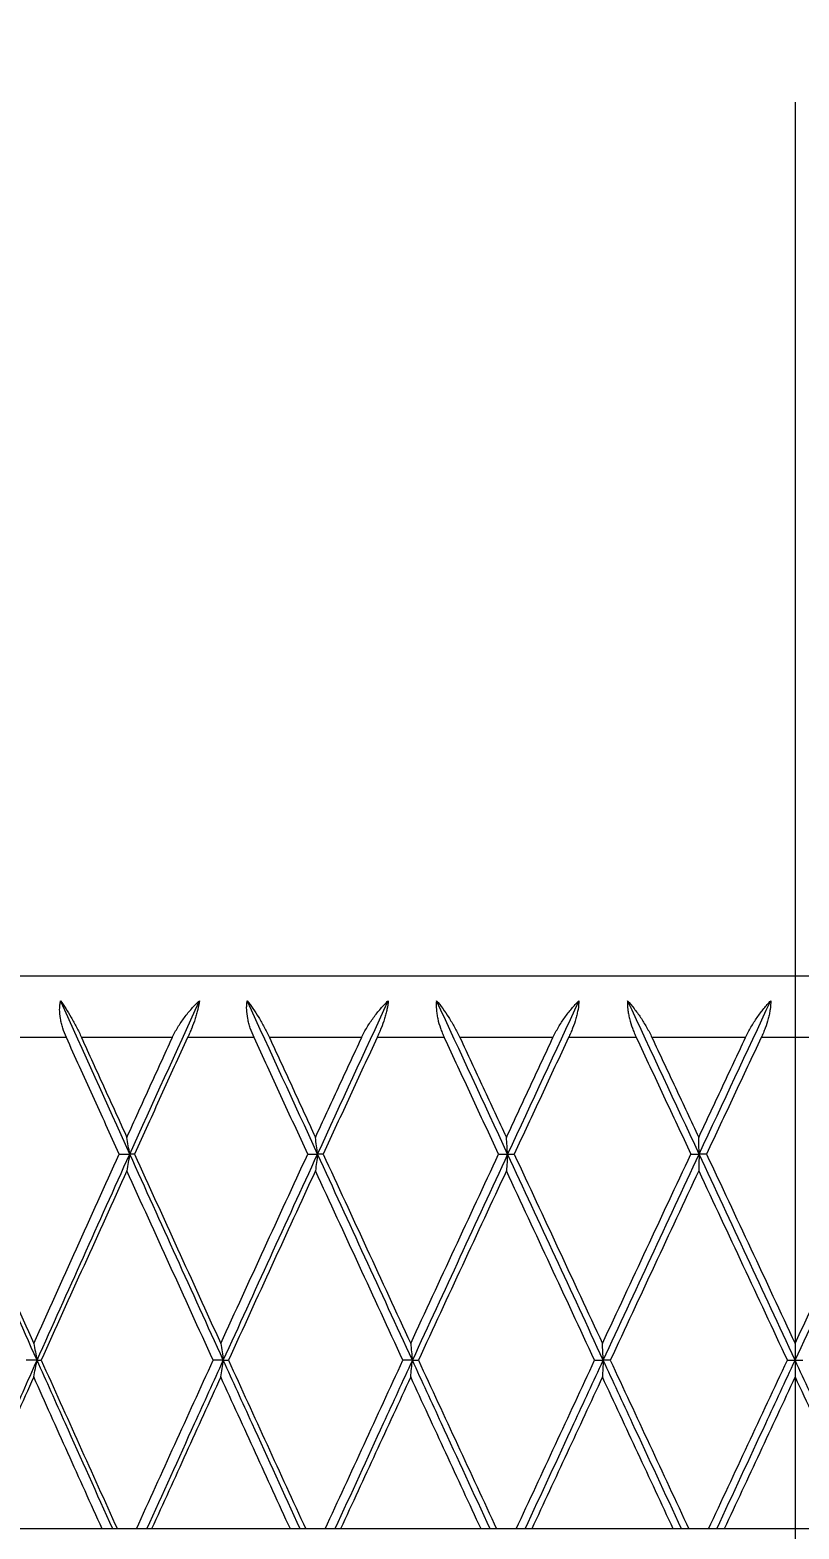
# Model space of a CAD drawing. Extents: x 1661 to 2451, y 0 to 579.
# Drawn here: x 2160.92 to 2167.18, y 273.28 to 285.48 of the extents above; entities that cross this region are included whole.
import ezdxf

# ---------------------------------------------------------------- set-up
doc = ezdxf.new("R2010")
doc.units = 0
doc.header["$LTSCALE"] = 10
doc.header["$MEASUREMENT"] = 0
doc.header["$PDMODE"] = 3
doc.header["$PDSIZE"] = -10
doc.linetypes.add('CENTER', pattern=[2, 1.25, -0.25, 0.25, -0.25])
doc.layers.get('0').update_dxf_attribs({"linetype": 'CONTINUOUS'})
doc.layers.get('DEFPOINTS').update_dxf_attribs({"linetype": 'CONTINUOUS'})
doc.layers.add('1', color=7, linetype='CONTINUOUS')
doc.layers.add('BODY', color=7, linetype='CONTINUOUS')
doc.styles.add('Daelim Dimension', font='')
doc.styles.get('Daelim Dimension').set_extended_font_data('나눔고딕')
doc.dimstyles.new('DEFAULT', dxfattribs={"dimscale": 2, "dimtxt": 2, "dimasz": 2, "dimexe": 0, "dimexo": 2, "dimgap": 1, "dimtad": 1, "dimdec": 0, "dimzin": 9, "dimdsep": 46, "dimtxsty": 'Daelim Dimension', "dimcen": 0.5, "dimclrd": 5, "dimclre": 5, "dimclrt": 256, "dimadec": 1, "dimazin": 0, "dimtfac": 1, "dimtdec": 0, "dimtix": 1, "dimtmove": 0, "dimatfit": 3, "dimfxl": 1, "dimtolj": 1, "dimtzin": 1, "dimlwd": 9, "dimlwe": 9, "dimarcsym": 0})

# ---------------------------------------------------------------- blocks, each defined once
blk = doc.blocks.new('*D10')
at = {"color": 5, "linetype": 'ByBlock', "lineweight": 9, "ltscale": 0.5, "transparency": 16777216}
for p, q in [((2201.175, 273.281), (2210.23, 273.281)), ((2210.23, 229.281), (2210.23, 269.281)), ((2201.175, 225.281), (2210.23, 225.281))]:
    blk.add_line(p, q, dxfattribs=at)
at = {"color": 5, "lineweight": 9, "ltscale": 0.5, "transparency": 16777216}
for p, q in [((1872.627, 259.845), (1872.627, 257.735)), ((1907.627, 259.845), (1907.627, 257.735)), ((1872.627, 257.735), (1760.008, 257.735)), ((1903.627, 257.735), (1876.627, 257.735))]:
    blk.add_line(p, q, dxfattribs=at)
at = {"color": 5, "ltscale": 0.5, "transparency": 16777216}
for points in [[(2209.563, 269.281), (2210.897, 269.281), (2210.23, 273.281)], [(1876.627, 258.401), (1876.627, 257.068), (1872.627, 257.735)], [(1903.627, 258.401), (1903.627, 257.068), (1907.627, 257.735)], [(2209.563, 229.281), (2210.897, 229.281), (2210.23, 225.281)]]:
    blk.add_solid(points, dxfattribs=at)
at = {"layer": 'DEFPOINTS', "color": 0, "ltscale": 0.5, "transparency": 16777216}
for p in [(2197.175, 273.281), (2210.23, 273.281), (1907.627, 257.735), (1872.627, 255.845), (1907.627, 255.845), (2197.175, 225.281)]:
    blk.add_point(p, dxfattribs=at)
at = {"color": 7, "ltscale": 0.5, "transparency": 16777216, "insert": (1803.117, 266.359), "char_height": 10, "attachment_point": 5, "style": 'Daelim Dimension'}
blk.add_mtext('\\A1;설치구멍 %%C35', dxfattribs=at)
at = {"ltscale": 0.5, "transparency": 16777216, "insert": (2206.053, 249.281), "char_height": 4, "attachment_point": 5, "rotation": 90, "style": 'Daelim Dimension'}
blk.add_mtext('\\A1;48', dxfattribs=at)
blk = doc.blocks.new('*D11')
at = {"color": 5, "lineweight": 9, "ltscale": 0.5, "transparency": 16777216}
for p, q in [((2146.989, 470.764), (1973.318, 470.764)), ((1975.318, 466.764), (1975.318, 277.281)), ((2140.649, 273.281), (1973.318, 273.281))]:
    blk.add_line(p, q, dxfattribs=at)
at = {"color": 5, "linetype": 'ByBlock', "lineweight": 9, "ltscale": 0.5, "transparency": 16777216}
for p, q in [((2212.678, 377.281), (2263.051, 377.281)), ((2263.051, 373.281), (2263.051, 277.281)), ((2212.678, 273.281), (2263.051, 273.281))]:
    blk.add_line(p, q, dxfattribs=at)
at = {"color": 5, "ltscale": 0.5, "transparency": 16777216}
for points in [[(1974.651, 466.764), (1975.984, 466.764), (1975.318, 470.764)], [(2262.384, 373.281), (2263.717, 373.281), (2263.051, 377.281)], [(1974.651, 277.281), (1975.984, 277.281), (1975.318, 273.281)], [(2262.384, 277.281), (2263.717, 277.281), (2263.051, 273.281)]]:
    blk.add_solid(points, dxfattribs=at)
at = {"layer": 'DEFPOINTS', "color": 0, "ltscale": 0.5, "transparency": 16777216}
for p in [(2150.989, 470.764), (2208.678, 377.281), (1975.318, 273.281), (2144.649, 273.281), (2208.678, 273.281), (2263.051, 273.281)]:
    blk.add_point(p, dxfattribs=at)
at = {"color": 7, "ltscale": 0.5, "transparency": 16777216, "insert": (1967.874, 372.022), "char_height": 10, "attachment_point": 5, "rotation": 90, "style": 'Daelim Dimension'}
blk.add_mtext('\\A1;197', dxfattribs=at)
at = {"ltscale": 0.5, "transparency": 16777216, "insert": (2258.887, 325.281), "char_height": 4, "attachment_point": 5, "rotation": 90, "style": 'Daelim Dimension'}
blk.add_mtext('\\A1;104', dxfattribs=at)
blk = doc.blocks.new('*D12')
at = {"color": 5, "lineweight": 9, "ltscale": 0.5, "transparency": 16777216}
for p, q in [((2027.153, 387.94), (2027.153, 224.677)), ((2167.149, 249.972), (2167.149, 224.677)), ((2031.153, 226.677), (2163.149, 226.677))]:
    blk.add_line(p, q, dxfattribs=at)
at = {"color": 5, "ltscale": 0.5, "transparency": 16777216}
for points in [[(2031.153, 227.344), (2031.153, 226.011), (2027.153, 226.677)], [(2163.149, 227.344), (2163.149, 226.011), (2167.149, 226.677)]]:
    blk.add_solid(points, dxfattribs=at)
at = {"layer": 'DEFPOINTS', "color": 0, "ltscale": 0.5, "transparency": 16777216}
for p in [(2027.153, 391.94), (2167.149, 253.972), (2167.149, 226.677)]:
    blk.add_point(p, dxfattribs=at)
at = {"color": 7, "ltscale": 0.5, "transparency": 16777216, "insert": (2097.151, 234.085), "char_height": 10, "attachment_point": 5, "style": 'Daelim Dimension'}
blk.add_mtext('\\A1;140', dxfattribs=at)

msp = doc.modelspace()

# ---------------------------------------------------------------- linework, layer by layer
at = {"layer": '1', "color": 7, "linetype": 'Continuous', "lineweight": 18}
for p, q in [((2189.149, 277.781), (2145.149, 277.781)), ((2161.505, 273.281), (2160.394, 273.281)), ((2161.784, 273.281), (2161.629, 273.281)), ((2163.038, 273.281), (2161.908, 273.281)), ((2163.321, 273.281), (2163.164, 273.281)), ((2164.591, 273.281), (2163.447, 273.281)), ((2164.877, 273.281), (2164.718, 273.281)), ((2166.157, 273.281), (2165.004, 273.281)), ((2166.444, 273.281), (2166.284, 273.281)), ((2167.727, 273.281), (2166.572, 273.281))]:
    msp.add_line(p, q, dxfattribs=at)
for points, knots in [([(2161.214, 277.281), (2161.202, 277.306), (2161.192, 277.332), (2161.18, 277.37), (2161.177, 277.383), (2161.17, 277.409), (2161.168, 277.422), (2161.161, 277.461), (2161.159, 277.486), (2161.159, 277.522), (2161.16, 277.534), (2161.162, 277.558), (2161.164, 277.569), (2161.166, 277.581)], [0, 0, 0, 0, 0.25, 0.25, 0.375, 0.375, 0.5, 0.5, 0.75, 0.75, 0.875, 0.875, 1, 1, 1, 1]), ([(2161.166, 277.581), (2161.181, 277.56), (2161.195, 277.539), (2161.224, 277.493), (2161.239, 277.469), (2161.26, 277.432), (2161.267, 277.419), (2161.282, 277.392), (2161.289, 277.379), (2161.31, 277.338), (2161.324, 277.31), (2161.337, 277.281)], [0, 0, 0, 0, 0.25, 0.25, 0.5, 0.5, 0.625, 0.625, 0.75, 0.75, 1, 1, 1, 1]), ([(2162.077, 277.281), (2162.09, 277.31), (2162.105, 277.338), (2162.138, 277.392), (2162.156, 277.418), (2162.194, 277.469), (2162.214, 277.493), (2162.255, 277.539), (2162.276, 277.56), (2162.299, 277.581)], [0, 0, 0, 0, 0.25, 0.25, 0.5, 0.5, 0.75, 0.75, 1, 1, 1, 1]), ([(2162.299, 277.581), (2162.295, 277.558), (2162.29, 277.535), (2162.281, 277.498), (2162.278, 277.486), (2162.271, 277.461), (2162.267, 277.448), (2162.254, 277.409), (2162.245, 277.383), (2162.229, 277.345), (2162.224, 277.332), (2162.213, 277.306), (2162.207, 277.293), (2162.201, 277.281)], [0, 0, 0, 0, 0.25, 0.25, 0.375, 0.375, 0.5, 0.5, 0.75, 0.75, 0.875, 0.875, 1, 1, 1, 1]), ([(2162.742, 277.281), (2162.731, 277.306), (2162.72, 277.332), (2162.707, 277.37), (2162.704, 277.383), (2162.697, 277.409), (2162.694, 277.422), (2162.686, 277.461), (2162.683, 277.486), (2162.682, 277.522), (2162.682, 277.534), (2162.683, 277.558), (2162.685, 277.569), (2162.686, 277.581)], [0, 0, 0, 0, 0.25, 0.25, 0.375, 0.375, 0.5, 0.5, 0.75, 0.75, 0.875, 0.875, 1, 1, 1, 1]), ([(2162.686, 277.581), (2162.702, 277.56), (2162.718, 277.539), (2162.749, 277.493), (2162.765, 277.469), (2162.788, 277.432), (2162.795, 277.419), (2162.81, 277.392), (2162.818, 277.379), (2162.84, 277.338), (2162.854, 277.31), (2162.867, 277.281)], [0, 0, 0, 0, 0.25, 0.25, 0.5, 0.5, 0.625, 0.625, 0.75, 0.75, 1, 1, 1, 1]), ([(2163.619, 277.281), (2163.632, 277.31), (2163.647, 277.338), (2163.679, 277.392), (2163.697, 277.418), (2163.734, 277.469), (2163.754, 277.493), (2163.794, 277.539), (2163.814, 277.56), (2163.836, 277.581)], [0, 0, 0, 0, 0.25, 0.25, 0.5, 0.5, 0.75, 0.75, 1, 1, 1, 1]), ([(2163.836, 277.581), (2163.834, 277.558), (2163.83, 277.535), (2163.822, 277.498), (2163.819, 277.486), (2163.812, 277.461), (2163.809, 277.448), (2163.797, 277.409), (2163.788, 277.383), (2163.772, 277.345), (2163.767, 277.332), (2163.756, 277.306), (2163.75, 277.293), (2163.745, 277.281)], [0, 0, 0, 0, 0.25, 0.25, 0.375, 0.375, 0.5, 0.5, 0.75, 0.75, 0.875, 0.875, 1, 1, 1, 1]), ([(2164.228, 277.581), (2164.226, 277.558), (2164.226, 277.535), (2164.228, 277.498), (2164.23, 277.486), (2164.234, 277.461), (2164.236, 277.448), (2164.244, 277.409), (2164.252, 277.383), (2164.265, 277.345), (2164.27, 277.332), (2164.281, 277.306), (2164.286, 277.293), (2164.292, 277.281)], [0, 0, 0, 0, 0.25, 0.25, 0.375, 0.375, 0.5, 0.5, 0.75, 0.75, 0.875, 0.875, 1, 1, 1, 1]), ([(2164.228, 277.581), (2164.246, 277.56), (2164.263, 277.539), (2164.296, 277.493), (2164.312, 277.469), (2164.336, 277.432), (2164.344, 277.419), (2164.36, 277.392), (2164.368, 277.379), (2164.391, 277.338), (2164.405, 277.31), (2164.419, 277.281)], [0, 0, 0, 0, 0.25, 0.25, 0.5, 0.5, 0.625, 0.625, 0.75, 0.75, 1, 1, 1, 1]), ([(2165.177, 277.281), (2165.191, 277.31), (2165.206, 277.338), (2165.238, 277.392), (2165.255, 277.418), (2165.291, 277.469), (2165.31, 277.493), (2165.349, 277.539), (2165.369, 277.56), (2165.389, 277.581)], [0, 0, 0, 0, 0.25, 0.25, 0.5, 0.5, 0.75, 0.75, 1, 1, 1, 1]), ([(2165.389, 277.581), (2165.388, 277.558), (2165.385, 277.535), (2165.379, 277.498), (2165.376, 277.486), (2165.37, 277.461), (2165.367, 277.448), (2165.356, 277.409), (2165.347, 277.383), (2165.332, 277.345), (2165.327, 277.332), (2165.316, 277.306), (2165.31, 277.293), (2165.304, 277.281)], [0, 0, 0, 0, 0.25, 0.25, 0.375, 0.375, 0.5, 0.5, 0.75, 0.75, 0.875, 0.875, 1, 1, 1, 1]), ([(2165.785, 277.581), (2165.784, 277.558), (2165.784, 277.535), (2165.788, 277.498), (2165.79, 277.486), (2165.795, 277.461), (2165.797, 277.448), (2165.807, 277.409), (2165.815, 277.383), (2165.829, 277.345), (2165.834, 277.332), (2165.844, 277.306), (2165.85, 277.293), (2165.856, 277.281)], [0, 0, 0, 0, 0.25, 0.25, 0.375, 0.375, 0.5, 0.5, 0.75, 0.75, 0.875, 0.875, 1, 1, 1, 1]), ([(2165.785, 277.581), (2165.803, 277.56), (2165.821, 277.539), (2165.856, 277.493), (2165.874, 277.469), (2165.899, 277.432), (2165.907, 277.419), (2165.923, 277.392), (2165.932, 277.379), (2165.955, 277.338), (2165.97, 277.31), (2165.983, 277.281)], [0, 0, 0, 0, 0.25, 0.25, 0.5, 0.5, 0.625, 0.625, 0.75, 0.75, 1, 1, 1, 1]), ([(2166.746, 277.281), (2166.759, 277.31), (2166.774, 277.338), (2166.806, 277.392), (2166.822, 277.418), (2166.857, 277.469), (2166.876, 277.493), (2166.913, 277.539), (2166.932, 277.56), (2166.951, 277.581)], [0, 0, 0, 0, 0.25, 0.25, 0.5, 0.5, 0.75, 0.75, 1, 1, 1, 1]), ([(2166.951, 277.581), (2166.951, 277.558), (2166.949, 277.535), (2166.944, 277.498), (2166.942, 277.486), (2166.937, 277.461), (2166.934, 277.448), (2166.923, 277.409), (2166.915, 277.383), (2166.901, 277.345), (2166.896, 277.332), (2166.885, 277.306), (2166.879, 277.293), (2166.873, 277.281)], [0, 0, 0, 0, 0.25, 0.25, 0.375, 0.375, 0.5, 0.5, 0.75, 0.75, 0.875, 0.875, 1, 1, 1, 1]), ([(2160.364, 273.281), (2160.491, 273.567), (2160.694, 274.025), (2160.899, 274.483), (2160.975, 274.654)], [0, 0, 0, 0, 0.625671, 1, 1, 1, 1]), ([(2161.592, 273.281), (2161.463, 273.567), (2161.257, 274.025), (2161.052, 274.483), (2160.975, 274.654)], [0, 0, 0, 0, 0.625671, 1, 1, 1, 1]), ([(2161.869, 273.281), (2161.999, 273.567), (2162.206, 274.025), (2162.414, 274.483), (2162.492, 274.654)], [0, 0, 0, 0, 0.625671, 1, 1, 1, 1]), ([(2163.119, 273.281), (2162.988, 273.567), (2162.779, 274.025), (2162.57, 274.483), (2162.492, 274.654)], [0, 0, 0, 0, 0.625671, 1, 1, 1, 1]), ([(2164.032, 274.654), (2163.953, 274.483), (2163.742, 274.025), (2163.532, 273.567), (2163.401, 273.281)], [0, 0, 0, 0, 0.374329, 1, 1, 1, 1]), ([(2164.666, 273.281), (2164.533, 273.567), (2164.322, 274.025), (2164.111, 274.483), (2164.032, 274.654)], [0, 0, 0, 0, 0.625671, 1, 1, 1, 1]), ([(2164.95, 273.281), (2165.083, 273.567), (2165.295, 274.025), (2165.507, 274.483), (2165.587, 274.654)], [0, 0, 0, 0, 0.625671, 1, 1, 1, 1]), ([(2166.225, 273.281), (2166.092, 273.567), (2165.879, 274.025), (2165.666, 274.483), (2165.587, 274.654)], [0, 0, 0, 0, 0.625671, 1, 1, 1, 1]), ([(2166.511, 273.281), (2166.644, 273.567), (2166.857, 274.025), (2167.07, 274.483), (2167.149, 274.654)], [0, 0, 0, 0, 0.625671, 1, 1, 1, 1]), ([(2167.788, 273.281), (2167.655, 273.567), (2167.442, 274.025), (2167.229, 274.483), (2167.149, 274.654)], [0, 0, 0, 0, 0.625671, 1, 1, 1, 1])]:
    msp.add_open_spline(points, degree=3, knots=knots, dxfattribs=at)
for points in [[(2161.73, 276.332), (2161.542, 276.749), (2161.354, 277.165), (2161.166, 277.581)], [(2161.73, 276.332), (2161.919, 276.749), (2162.109, 277.165), (2162.299, 277.581)], [(2163.26, 276.332), (2163.068, 276.749), (2162.877, 277.165), (2162.686, 277.581)], [(2163.26, 276.332), (2163.451, 276.749), (2163.643, 277.165), (2163.836, 277.581)], [(2164.808, 276.332), (2164.615, 276.749), (2164.421, 277.165), (2164.228, 277.581)], [(2165.389, 277.581), (2165.195, 277.165), (2165.002, 276.749), (2164.808, 276.332)], [(2166.368, 276.332), (2166.173, 276.749), (2165.979, 277.165), (2165.785, 277.581)], [(2166.368, 276.332), (2166.562, 276.749), (2166.757, 277.165), (2166.951, 277.581)], [(2161.644, 276.332), (2161.572, 276.49), (2161.429, 276.807), (2161.285, 277.123), (2161.214, 277.281)], [(2161.337, 277.281), (2161.398, 277.145), (2161.521, 276.875), (2161.645, 276.604), (2161.706, 276.468)], [(2161.706, 276.468), (2161.768, 276.604), (2161.891, 276.875), (2162.015, 277.145), (2162.077, 277.281)], [(2162.201, 277.281), (2162.129, 277.123), (2161.984, 276.807), (2161.84, 276.49), (2161.768, 276.332)], [(2163.18, 276.332), (2163.107, 276.49), (2162.961, 276.807), (2162.815, 277.123), (2162.742, 277.281)], [(2162.867, 277.281), (2162.93, 277.145), (2163.055, 276.875), (2163.18, 276.604), (2163.242, 276.468)], [(2163.242, 276.468), (2163.305, 276.604), (2163.43, 276.875), (2163.556, 277.145), (2163.619, 277.281)], [(2163.745, 277.281), (2163.671, 277.123), (2163.525, 276.807), (2163.378, 276.49), (2163.305, 276.332)], [(2164.734, 276.332), (2164.66, 276.49), (2164.513, 276.807), (2164.366, 277.123), (2164.292, 277.281)], [(2164.419, 277.281), (2164.482, 277.145), (2164.608, 276.875), (2164.734, 276.604), (2164.798, 276.468)], [(2164.798, 276.468), (2164.861, 276.604), (2164.987, 276.875), (2165.114, 277.145), (2165.177, 277.281)], [(2165.304, 277.281), (2165.23, 277.123), (2165.083, 276.807), (2164.935, 276.49), (2164.861, 276.332)], [(2165.856, 277.281), (2165.93, 277.123), (2166.078, 276.807), (2166.226, 276.49), (2166.301, 276.332)], [(2165.983, 277.281), (2166.047, 277.145), (2166.174, 276.875), (2166.301, 276.604), (2166.364, 276.468)], [(2166.364, 276.468), (2166.428, 276.604), (2166.555, 276.875), (2166.682, 277.145), (2166.746, 277.281)], [(2166.873, 277.281), (2166.799, 277.123), (2166.65, 276.807), (2166.502, 276.49), (2166.428, 276.332)], [(2161.73, 276.332), (2161.726, 276.355), (2161.718, 276.4), (2161.71, 276.445), (2161.706, 276.468)], [(2163.26, 276.332), (2163.257, 276.355), (2163.251, 276.4), (2163.245, 276.445), (2163.242, 276.468)], [(2164.808, 276.332), (2164.806, 276.355), (2164.803, 276.4), (2164.799, 276.445), (2164.798, 276.468)], [(2166.368, 276.332), (2166.367, 276.355), (2166.366, 276.4), (2166.365, 276.445), (2166.364, 276.468)], [(2160.975, 274.654), (2160.725, 275.214), (2160.475, 275.774), (2160.228, 276.332)], [(2160.257, 276.332), (2160.372, 276.076), (2160.601, 275.562), (2160.832, 275.048), (2160.948, 274.791)], [(2160.948, 274.791), (2161.063, 275.048), (2161.295, 275.562), (2161.528, 276.076), (2161.644, 276.332)], [(2160.975, 274.654), (2161.226, 275.214), (2161.478, 275.774), (2161.73, 276.332)], [(2161.644, 276.332), (2161.659, 276.332), (2161.687, 276.332), (2161.716, 276.332), (2161.73, 276.332)], [(2161.73, 276.332), (2161.726, 276.31), (2161.718, 276.264), (2161.71, 276.219), (2161.706, 276.196)], [(2161.768, 276.332), (2161.762, 276.332), (2161.749, 276.332), (2161.737, 276.332), (2161.73, 276.332)], [(2162.492, 274.654), (2162.237, 275.214), (2161.983, 275.774), (2161.73, 276.332)], [(2161.768, 276.332), (2161.885, 276.076), (2162.119, 275.562), (2162.354, 275.048), (2162.471, 274.791)], [(2162.471, 274.791), (2162.589, 275.048), (2162.825, 275.562), (2163.061, 276.076), (2163.18, 276.332)], [(2162.492, 274.654), (2162.747, 275.214), (2163.003, 275.774), (2163.26, 276.332)], [(2163.18, 276.332), (2163.193, 276.332), (2163.22, 276.332), (2163.246, 276.332), (2163.26, 276.332)], [(2163.26, 276.332), (2163.257, 276.31), (2163.251, 276.264), (2163.245, 276.219), (2163.242, 276.196)], [(2163.305, 276.332), (2163.298, 276.332), (2163.282, 276.332), (2163.267, 276.332), (2163.26, 276.332)], [(2164.032, 274.654), (2163.774, 275.214), (2163.516, 275.774), (2163.26, 276.332)], [(2163.305, 276.332), (2163.424, 276.076), (2163.661, 275.562), (2163.899, 275.048), (2164.018, 274.791)], [(2164.018, 274.791), (2164.137, 275.048), (2164.376, 275.562), (2164.615, 276.076), (2164.734, 276.332)], [(2164.808, 276.332), (2164.549, 275.774), (2164.29, 275.214), (2164.032, 274.654)], [(2164.734, 276.332), (2164.747, 276.332), (2164.771, 276.332), (2164.796, 276.332), (2164.808, 276.332)], [(2164.808, 276.332), (2164.806, 276.31), (2164.803, 276.264), (2164.799, 276.219), (2164.798, 276.196)], [(2165.587, 274.654), (2165.327, 275.214), (2165.067, 275.774), (2164.808, 276.332)], [(2164.808, 276.332), (2164.817, 276.332), (2164.835, 276.332), (2164.852, 276.332), (2164.861, 276.332)], [(2164.861, 276.332), (2164.981, 276.076), (2165.22, 275.562), (2165.46, 275.048), (2165.58, 274.791)], [(2165.58, 274.791), (2165.7, 275.048), (2165.94, 275.562), (2166.18, 276.076), (2166.301, 276.332)], [(2165.587, 274.654), (2165.847, 275.214), (2166.107, 275.774), (2166.368, 276.332)], [(2166.301, 276.332), (2166.312, 276.332), (2166.334, 276.332), (2166.357, 276.332), (2166.368, 276.332)], [(2166.368, 276.332), (2166.367, 276.31), (2166.366, 276.264), (2166.365, 276.219), (2166.364, 276.196)], [(2167.149, 274.654), (2166.889, 275.214), (2166.628, 275.774), (2166.368, 276.332)], [(2166.428, 276.332), (2166.418, 276.332), (2166.398, 276.332), (2166.378, 276.332), (2166.368, 276.332)], [(2166.428, 276.332), (2166.548, 276.076), (2166.789, 275.562), (2167.029, 275.048), (2167.149, 274.791)], [(2167.149, 274.654), (2167.41, 275.214), (2167.671, 275.774), (2167.931, 276.332)], [(2167.149, 274.791), (2167.27, 275.048), (2167.51, 275.562), (2167.751, 276.076), (2167.871, 276.332)], [(2161.706, 276.196), (2161.59, 275.94), (2161.357, 275.426), (2161.125, 274.912), (2161.009, 274.654)], [(2162.409, 274.654), (2162.292, 274.912), (2162.057, 275.426), (2161.823, 275.94), (2161.706, 276.196)], [(2163.242, 276.196), (2163.124, 275.94), (2162.887, 275.426), (2162.652, 274.912), (2162.534, 274.654)], [(2163.955, 274.654), (2163.836, 274.912), (2163.598, 275.426), (2163.361, 275.94), (2163.242, 276.196)], [(2164.798, 276.196), (2164.678, 275.94), (2164.439, 275.426), (2164.2, 274.912), (2164.081, 274.654)], [(2165.516, 274.654), (2165.396, 274.912), (2165.157, 275.426), (2164.917, 275.94), (2164.798, 276.196)], [(2166.364, 276.196), (2166.244, 275.94), (2166.004, 275.426), (2165.764, 274.912), (2165.644, 274.654)], [(2166.364, 276.196), (2166.484, 275.94), (2166.725, 275.426), (2166.965, 274.912), (2167.086, 274.654)], [(2160.948, 274.791), (2160.952, 274.768), (2160.961, 274.723), (2160.971, 274.677), (2160.975, 274.654)], [(2162.471, 274.791), (2162.475, 274.768), (2162.482, 274.723), (2162.489, 274.677), (2162.492, 274.654)], [(2164.018, 274.791), (2164.02, 274.768), (2164.025, 274.723), (2164.03, 274.677), (2164.032, 274.654)], [(2165.587, 274.654), (2165.586, 274.677), (2165.583, 274.723), (2165.581, 274.768), (2165.58, 274.791)], [(2167.149, 274.791), (2167.149, 274.768), (2167.149, 274.723), (2167.149, 274.677), (2167.149, 274.654)], [(2160.975, 274.654), (2160.96, 274.654), (2160.931, 274.654), (2160.901, 274.654), (2160.886, 274.654)], [(2160.948, 274.518), (2160.952, 274.541), (2160.961, 274.586), (2160.971, 274.632), (2160.975, 274.654)], [(2160.975, 274.654), (2160.981, 274.654), (2160.992, 274.654), (2161.003, 274.654), (2161.009, 274.654)], [(2161.009, 274.654), (2161.112, 274.426), (2161.318, 273.968), (2161.525, 273.51), (2161.629, 273.281)], [(2161.784, 273.281), (2161.888, 273.51), (2162.096, 273.968), (2162.305, 274.426), (2162.409, 274.654)], [(2162.492, 274.654), (2162.478, 274.654), (2162.451, 274.654), (2162.423, 274.654), (2162.409, 274.654)], [(2162.471, 274.518), (2162.475, 274.541), (2162.482, 274.586), (2162.489, 274.632), (2162.492, 274.654)], [(2162.492, 274.654), (2162.499, 274.654), (2162.513, 274.654), (2162.527, 274.654), (2162.534, 274.654)], [(2162.534, 274.654), (2162.638, 274.426), (2162.848, 273.968), (2163.058, 273.51), (2163.164, 273.281)], [(2163.321, 273.281), (2163.427, 273.51), (2163.638, 273.968), (2163.849, 274.426), (2163.955, 274.654)], [(2164.032, 274.654), (2164.019, 274.654), (2163.994, 274.654), (2163.968, 274.654), (2163.955, 274.654)], [(2164.018, 274.518), (2164.02, 274.541), (2164.025, 274.586), (2164.03, 274.632), (2164.032, 274.654)], [(2164.032, 274.654), (2164.04, 274.654), (2164.057, 274.654), (2164.073, 274.654), (2164.081, 274.654)], [(2164.081, 274.654), (2164.187, 274.426), (2164.399, 273.968), (2164.612, 273.51), (2164.718, 273.281)], [(2164.877, 273.281), (2164.984, 273.51), (2165.197, 273.968), (2165.41, 274.426), (2165.516, 274.654)], [(2165.516, 274.654), (2165.528, 274.654), (2165.552, 274.654), (2165.575, 274.654), (2165.587, 274.654)], [(2165.587, 274.654), (2165.586, 274.632), (2165.583, 274.586), (2165.581, 274.541), (2165.58, 274.518)], [(2165.644, 274.654), (2165.634, 274.654), (2165.615, 274.654), (2165.596, 274.654), (2165.587, 274.654)], [(2165.644, 274.654), (2165.75, 274.426), (2165.964, 273.968), (2166.177, 273.51), (2166.284, 273.281)], [(2166.444, 273.281), (2166.551, 273.51), (2166.765, 273.968), (2166.979, 274.426), (2167.086, 274.654)], [(2167.086, 274.654), (2167.096, 274.654), (2167.118, 274.654), (2167.139, 274.654), (2167.149, 274.654)], [(2167.149, 274.654), (2167.16, 274.654), (2167.181, 274.654), (2167.203, 274.654), (2167.213, 274.654)], [(2167.149, 274.654), (2167.149, 274.632), (2167.149, 274.586), (2167.149, 274.541), (2167.149, 274.518)], [(2160.948, 274.518), (2160.855, 274.312), (2160.67, 273.9), (2160.486, 273.487), (2160.394, 273.281)], [(2161.505, 273.281), (2161.412, 273.487), (2161.226, 273.9), (2161.04, 274.312), (2160.948, 274.518)], [(2162.471, 274.518), (2162.377, 274.312), (2162.189, 273.9), (2162.002, 273.487), (2161.908, 273.281)], [(2163.038, 273.281), (2162.943, 273.487), (2162.754, 273.9), (2162.566, 274.312), (2162.471, 274.518)], [(2164.018, 274.518), (2163.923, 274.312), (2163.732, 273.9), (2163.542, 273.487), (2163.447, 273.281)], [(2164.591, 273.281), (2164.496, 273.487), (2164.304, 273.9), (2164.113, 274.312), (2164.018, 274.518)], [(2165.58, 274.518), (2165.484, 274.312), (2165.292, 273.9), (2165.1, 273.487), (2165.004, 273.281)], [(2166.157, 273.281), (2166.061, 273.487), (2165.868, 273.9), (2165.676, 274.312), (2165.58, 274.518)], [(2167.149, 274.518), (2167.053, 274.312), (2166.861, 273.9), (2166.668, 273.487), (2166.572, 273.281)], [(2167.149, 274.518), (2167.246, 274.312), (2167.438, 273.9), (2167.631, 273.487), (2167.727, 273.281)], [(2161.592, 273.281), (2161.577, 273.281), (2161.548, 273.281), (2161.52, 273.281), (2161.505, 273.281)], [(2161.629, 273.281), (2161.622, 273.281), (2161.61, 273.281), (2161.598, 273.281), (2161.592, 273.281)], [(2161.869, 273.281), (2161.855, 273.281), (2161.827, 273.281), (2161.798, 273.281), (2161.784, 273.281)], [(2161.908, 273.281), (2161.901, 273.281), (2161.889, 273.281), (2161.876, 273.281), (2161.869, 273.281)], [(2163.119, 273.281), (2163.105, 273.281), (2163.079, 273.281), (2163.052, 273.281), (2163.038, 273.281)], [(2163.164, 273.281), (2163.156, 273.281), (2163.141, 273.281), (2163.126, 273.281), (2163.119, 273.281)], [(2163.401, 273.281), (2163.388, 273.281), (2163.361, 273.281), (2163.335, 273.281), (2163.321, 273.281)], [(2163.447, 273.281), (2163.439, 273.281), (2163.424, 273.281), (2163.408, 273.281), (2163.401, 273.281)], [(2164.666, 273.281), (2164.653, 273.281), (2164.629, 273.281), (2164.604, 273.281), (2164.591, 273.281)], [(2164.718, 273.281), (2164.709, 273.281), (2164.692, 273.281), (2164.674, 273.281), (2164.666, 273.281)], [(2164.95, 273.281), (2164.938, 273.281), (2164.914, 273.281), (2164.889, 273.281), (2164.877, 273.281)], [(2165.004, 273.281), (2164.995, 273.281), (2164.977, 273.281), (2164.959, 273.281), (2164.95, 273.281)], [(2166.225, 273.281), (2166.213, 273.281), (2166.191, 273.281), (2166.168, 273.281), (2166.157, 273.281)], [(2166.284, 273.281), (2166.274, 273.281), (2166.254, 273.281), (2166.235, 273.281), (2166.225, 273.281)], [(2166.511, 273.281), (2166.5, 273.281), (2166.478, 273.281), (2166.455, 273.281), (2166.444, 273.281)], [(2166.572, 273.281), (2166.561, 273.281), (2166.541, 273.281), (2166.521, 273.281), (2166.511, 273.281)]]:
    msp.add_open_spline(points, degree=3, dxfattribs=at)
at = {"layer": '1', "color": 7, "linetype": 'Continuous', "lineweight": 13}
for points, weights in [([(2161.214, 277.281), (2160.947, 277.281), (2160.682, 277.281)], [1, 0.9999245188, 1]), ([(2162.077, 277.281), (2161.705, 277.281), (2161.337, 277.281)], [1, 0.999856305361, 1]), ([(2162.742, 277.281), (2162.471, 277.281), (2162.201, 277.281)], [1, 0.9999245188, 1]), ([(2163.619, 277.281), (2163.242, 277.281), (2162.867, 277.281)], [1, 0.999856305361, 1]), ([(2164.292, 277.281), (2164.018, 277.281), (2163.745, 277.281)], [1, 0.9999245188, 1]), ([(2165.177, 277.281), (2164.797, 277.281), (2164.419, 277.281)], [1, 0.999856305361, 1]), ([(2165.856, 277.281), (2165.58, 277.281), (2165.304, 277.281)], [1, 0.9999245188, 1]), ([(2166.746, 277.281), (2166.364, 277.281), (2165.983, 277.281)], [1, 0.999856305361, 1]), ([(2167.426, 277.281), (2167.149, 277.281), (2166.873, 277.281)], [1, 0.9999245188, 1])]:
    msp.add_rational_spline(points, weights, degree=2, dxfattribs=at)
at = {"layer": 'BODY', "color": 1, "linetype": 'CENTER', "lineweight": 5}
msp.add_line((2167.149, 484.893), (2167.149, 86.771), dxfattribs=at)

# ---------------------------------------------------------------- dimensions: what is measured, and where the dimension line sits
at = {"color": 5, "ltscale": 0.5}
dim = msp.add_linear_dim(base=(1975.318, 273.281), p1=(2150.989, 470.764), p2=(2144.649, 273.281), angle=90, dimstyle='DEFAULT', override={"dimtxt": 5, "dimexe": 1, "dimclrt": 7}, dxfattribs=at)
dim.commit()
dim.dimension.update_dxf_attribs({"geometry": '*D11', "text_midpoint": (1967.874, 372.022)})
dim = msp.add_linear_dim(base=(2167.149, 226.677), p1=(2027.153, 391.94), p2=(2167.149, 253.972), dimstyle='DEFAULT', override={"dimtxt": 5, "dimexe": 1, "dimclrt": 7}, dxfattribs=at)
dim.commit()
dim.dimension.update_dxf_attribs({"geometry": '*D12', "text_midpoint": (2097.151, 234.085)})
dim = msp.add_linear_dim(base=(1907.627, 257.735), p1=(1872.627, 255.845), p2=(1907.627, 255.845), text='설치구멍 %%C<>', dimstyle='DEFAULT', override={"dimtxt": 5, "dimclrd": 5, "dimclre": 5, "dimclrt": 7}, dxfattribs=at)
dim.commit()
dim.dimension.update_dxf_attribs({"geometry": '*D10', "text_midpoint": (1803.117, 257.735), "dimtype": 160})

doc.saveas('drawing.dxf')
